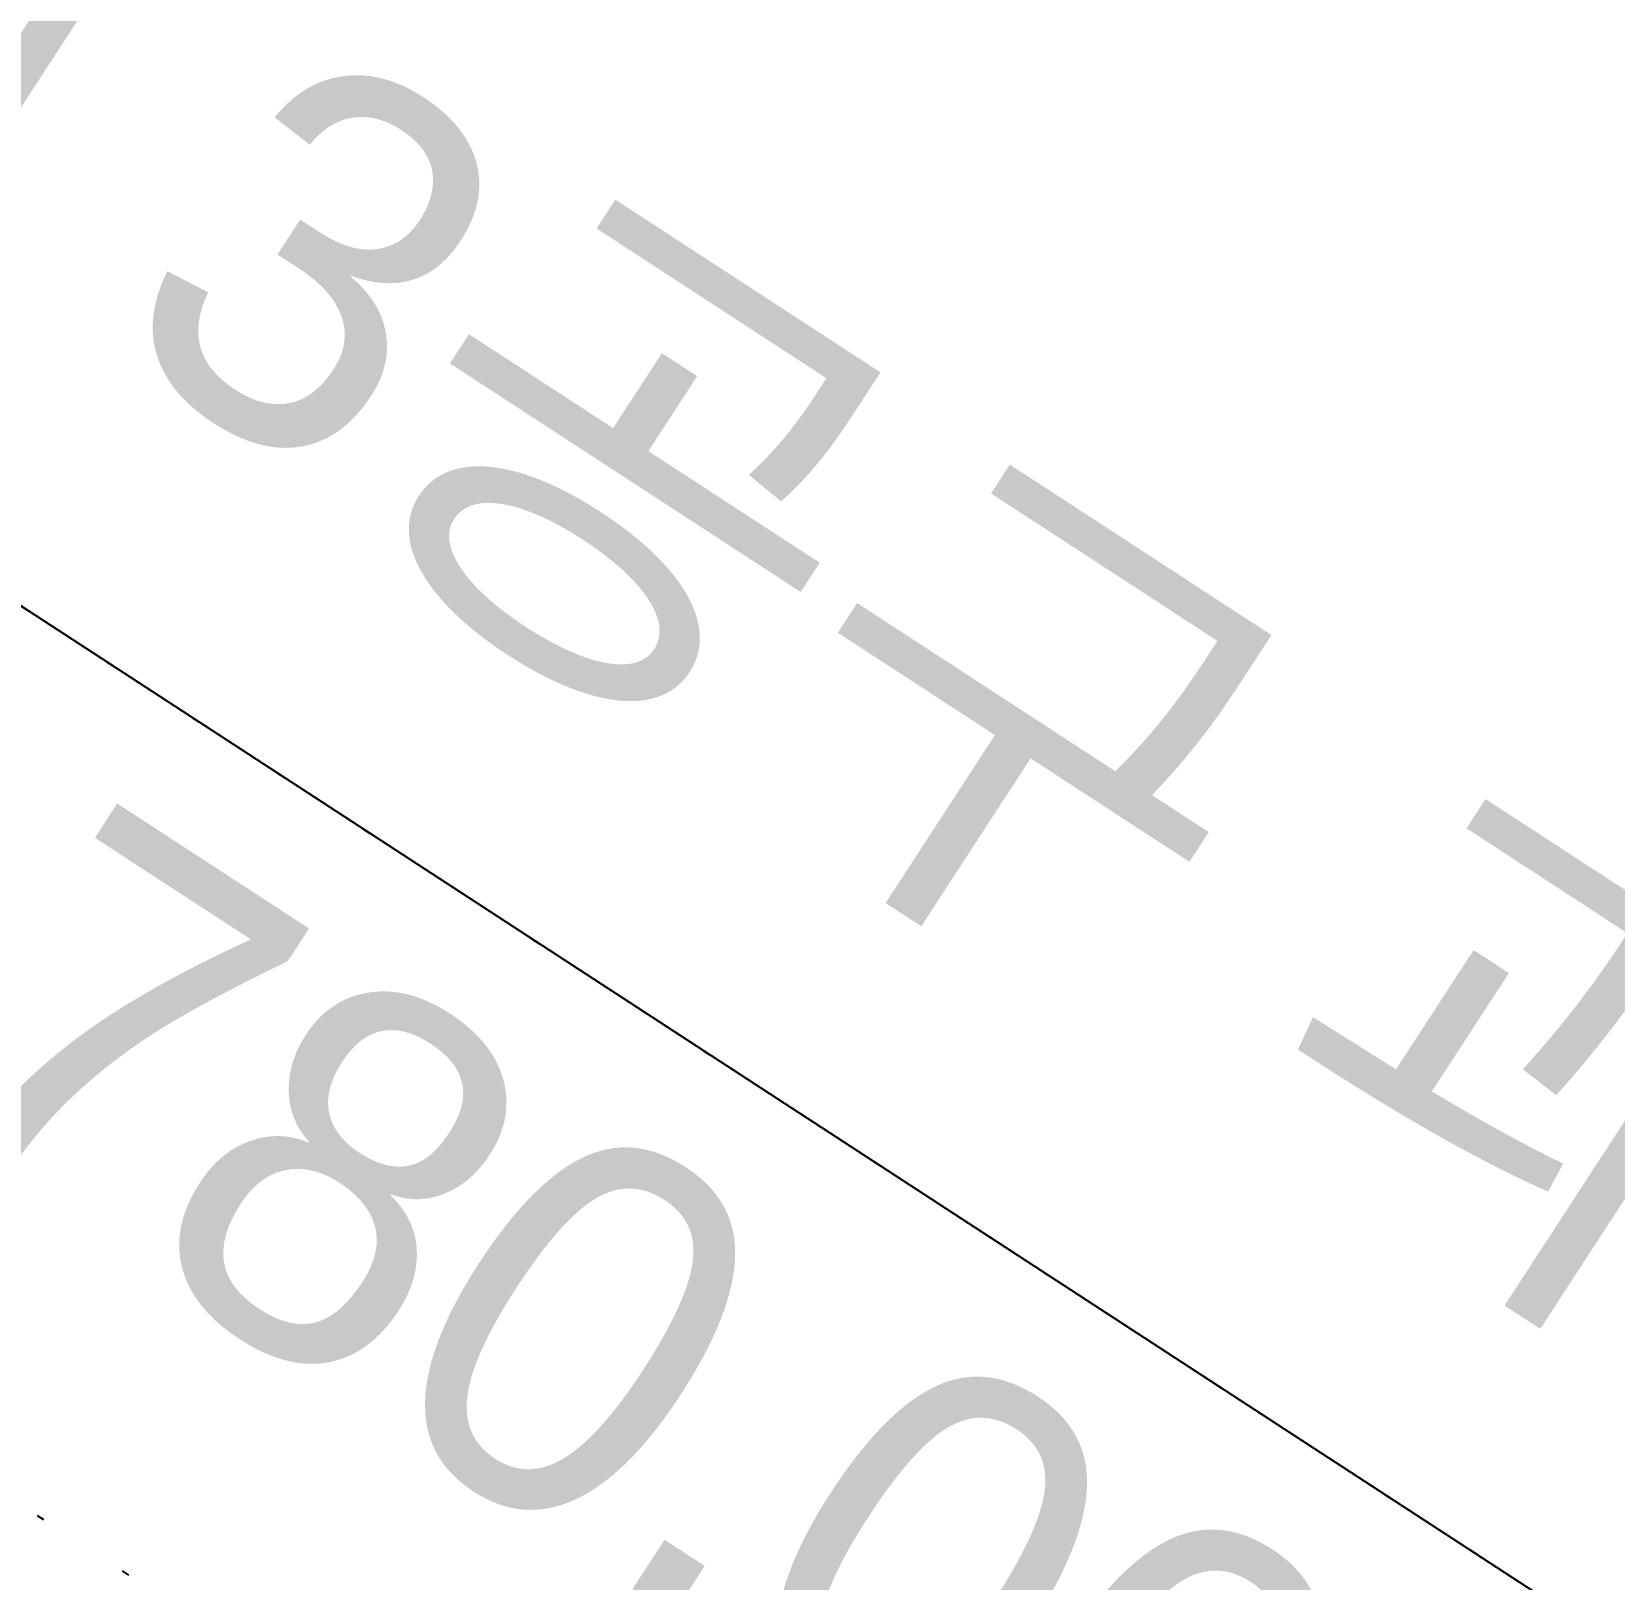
# Model space of a CAD drawing. Header units: millimetres. Extents: x 156921 to 159642, y 477538 to 479586.
# Drawn here: x 157249.74 to 157270.76, y 479257.15 to 479277.69 of the extents above; entities that cross this region are included whole.
import ezdxf
from ezdxf.enums import TextEntityAlignment as Align

# ---------------------------------------------------------------- set-up
doc = ezdxf.new("R2010")
doc.units = ezdxf.units.MM
doc.header["$MEASUREMENT"] = 0
doc.linetypes.add('A-DOTLN01H', pattern=[0.125, 0, -0.125])
doc.linetypes.add('CONT', pattern=[2, 1, 1])
doc.layers.add('WD_일반', color=7, linetype='Continuous')
doc.layers.add('종단_인출선_문자_해치등', color=7, linetype='Continuous')
doc.styles.add('HM 6_일반문자', font='BAREUNDOTUMPRO1.TTF')
doc.styles.add('HM 7_굵은 표 문자', font='BAREUNDOTUMPRO3.TTF')

# ---------------------------------------------------------------- blocks, each defined once
blk = doc.blocks.new('WD-LOW-S')
at = {"color": 0}
blk.add_lwpolyline([(0, 0), (62.625, 0)], dxfattribs=at)
at = {"color": 0, "lineweight": -3, "style": 'HM 6_일반문자'}
blk.add_attdef('LOW_PREVIOUS_TEX', text='', height=5, dxfattribs=at).set_placement((-2, 2), align=Align.BOTTOM_RIGHT)
for tag, p in [('LOW_PRESENT_TEX', (2, 2)), ('STATION', (2, -8))]:
    blk.add_attdef(tag, text='', height=5, dxfattribs=at).set_placement(p, align=Align.BOTTOM_LEFT)

msp = doc.modelspace()

# ---------------------------------------------------------------- linework, layer by layer
at = {"layer": '종단_인출선_문자_해치등', "color": 197, "linetype": 'A-DOTLN01H', "ltscale": 10}
for p, q in [((157122.912, 479352.569), (157789.941, 478918.187)), ((157117.455, 479344.19), (157784.484, 478909.807))]:
    msp.add_line(p, q, dxfattribs=at)

# ---------------------------------------------------------------- block references
at = {"layer": 'WD_일반', "color": 13, "linetype": 'CONT'}
ref = msp.add_blockref('WD-LOW-S', (157240.228, 479276.17), dxfattribs=dict(at, rotation=326.9270375787892))
ref.add_attrib('LOW_PRESENT_TEX', '제 3공구 과업시점', dxfattribs={"layer": '0', "color": 0, "lineweight": -3, "height": 5, "rotation": 326.927, "style": 'HM 7_굵은 표 문자'}).set_placement((157242.996, 479276.755), align=Align.BOTTOM_LEFT)
ref.add_attrib('STATION', '12+780.000', dxfattribs={"layer": '0', "color": 0, "lineweight": -3, "height": 5, "rotation": 326.927, "style": 'HM 7_굵은 표 문자'}).set_placement((157237.539, 479268.375), align=Align.BOTTOM_LEFT)

doc.saveas('drawing.dxf')
